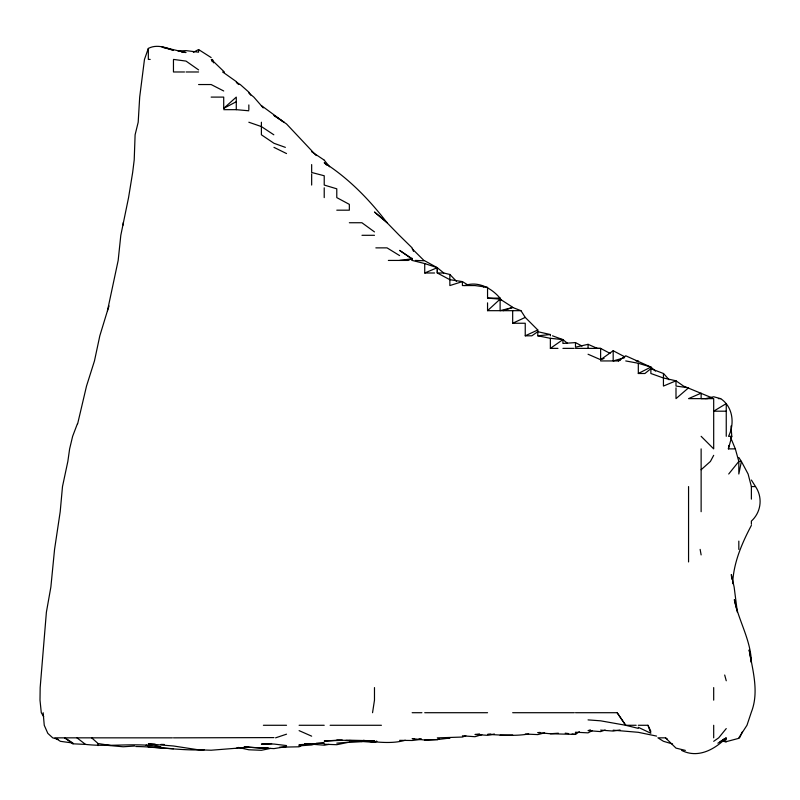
<?xml version="1.0" encoding="UTF-8"?>
<svg xmlns="http://www.w3.org/2000/svg" width="800" height="800" viewBox="0 0 800 800"><rect width="100%" height="100%" fill="white"/><g stroke="black" fill="none" stroke-linecap="round" stroke-linejoin="round"><path stroke-width="1.2" d="M732.64 583.65C733.48 562.89 741.8 543.5 751.38 525.39M738.82 457.51L741.4 461.44L738.82 474.01L738.82 461.44L735.33 448.88L728.4 448.88L728.87 445.45M372.55 712.71L374.48 700.15L374.48 687.59M181.45 52.08L186.02 52.52L162.04 47.11L173.46 50.33C165.65 47.27 156.33 44.14 148.33 48.43L144.47 59.41L139.69 97.1L138.19 122.23L135.11 134.79L134.21 159.92L132.66 172.48L128.56 197.61L120.81 235.3L118.17 260.43L107.48 310.68L99.82 335.81L94.46 360.94L86.52 386.06L77.66 423.75M728.4 448.88L731.79 436.32L730.99 426.04M107.45 310.68L109.05 305.95M77.4 423.75L72.63 436.32L69.63 448.88L67.84 461.44L62.49 486.57L60.2 511.7L54.56 549.39L50.86 587.08L46.39 612.21L40.17 687.59L40 700.15L41.29 712.71L43.67 716.64M742.51 731.56L739.6 737.84L738.82 737.84L746.97 725.28L751.38 712.07C759.26 691.91 752.65 670.33 749.17 649.9L751.38 662.46C750.94 640.1 738.68 621.04 734.35 599.64L737.36 612.21L734.14 587.08L731.33 574.52L731.73 579.08M713.69 455.33L710.42 461.44L701.13 469.74M728.71 474.01L738.82 461.44L741.4 461.44L748.1 474.01L751.38 486.57L751.38 499.13M726.25 728.58L718.69 737.84L713.69 741.31M487.55 302.86L487.55 310.68L500.11 299.13L500.02 298.12C491.42 288.01 478.09 280.82 464.73 285.56M211.15 97.1L223.71 97.1L223.71 108.37L236.28 97.1L236.28 109.67L248.84 110.79M579.36 731.65L575.49 734.42L550.36 733.75L537.8 732.62L540.08 732.4M624.7 356.79L613.18 350.74L600.62 359.71L588.06 354.24M600.62 360.94L618.45 360.94L625.74 355.8L650.87 367.08L655.5 371.09M503.26 310.68L512.67 307.47L520.95 310.68L525.24 317.41L537.8 329.98L537.8 335.81L550.36 338.31L550.36 348.37L562.93 339.61L567.43 343.26M719.97 741.72L726.25 737.84C714.62 749.56 697.94 758.73 681.62 750.4M717.88 743.18L726.25 738.37L723.97 738.97M302.24 745.03L299.1 746.8L279.68 747.19M193.35 52.32L198.59 49.54L211.15 57.56M223.71 108.37L236.28 101.71M592.24 730.69L588.06 732.85L575.49 732.22L575.49 734.42L572.06 734M625.74 360.94L638.31 363.26L638.31 373.5L650.87 367.08L650.87 373.5L663.44 377.99L676 380.81L683.49 386.06L712.55 398.07M618.45 360.94L620.53 359.91M512.67 310.68L512.67 323.25L525.24 317.41M512.67 323.25L525.24 323.25L525.24 335.81L537.8 329.98M364.03 740.72L361.91 741.68L349.35 742.39M388.36 260.43L408.29 260.43L412.16 258.29L412.16 260.43L424.73 263.56L424.73 272.99L437.29 267.7L443.73 272.99L449.86 274.48L456.45 281.3M424.73 740.04L437.29 739.59L439.42 738.72L437.29 739.59L424.73 740.04L412.16 738.62L414.45 738.68M376.74 741.46L374.48 742.37L345.92 740.39L374.48 740.69L336.78 740.23L324.22 741.07L342.49 740.3L336.78 740.15M364.03 740.24L361.91 741.04L349.35 740.49M236.28 748.29L238.56 747.44M604.05 358.43L600.62 359.71L600.62 348.4L594.96 348.37M465.84 735.79L462.42 737.04L437.29 737.88M376.74 741.09L374.48 741.9L361.91 740.74L349.35 740.62M605.19 730.01L600.62 731.61L588.06 730.62L590.34 729.85M275.59 737.84L286.53 734.18M528.66 733.98C515.29 736.36 501.15 734.97 487.55 734.42L490.97 734.01M481.83 734.67L474.98 736.71L462.42 735.82M624.6 357.67L613.18 360.94L613.18 350.74M315.09 744.02L311.66 744.97L299.1 745.86M512.67 307.47L500.11 310.68L500.11 299.13L487.55 298.12L487.55 287.3L474.98 285.56L462.42 285.56L462.42 281.6L449.86 279.69L437.29 272.99L437.29 267.7L424.73 260.79L415.36 260.43M405.31 740.26C391.23 744.29 376.26 741.79 361.91 740.72M738.82 738.33L726.25 741.66L721.69 741.17M544.65 732.86L537.8 734.6L525.24 734.05M705.71 398.63L713.69 396.77L720.64 398.63C733.01 406.74 734.86 423.77 728.54 436.32L731.79 436.32M597.26 348.37L588.06 344.33L575.49 347.17L575.49 342.6L562.93 343.44L562.93 339.61L552.48 335.81M270.54 748.4L261.4 750.29L248.84 749.78L238.56 747.51M494.4 734.01L487.55 735.31L474.98 734.5L479.55 733.94M328.79 744.42L324.22 745.2L311.66 744.19M620.03 729.95L613.18 731.07L600.62 730.12M286.53 746.58L273.97 748.61L244.27 746.99M722.83 740.24L726.25 739.7L722.83 739.86M299.1 745.18L310.52 743.63L304.81 744.21M399.6 260.43L412.16 258.77L412.16 260.43M437.29 739.59L449.86 738.04M421.3 739.39L412.16 740.49L399.6 740.35M302.52 744.46L299.1 744.83L324.22 743.01L316.23 743.3M537.8 335.81L550.36 334.53L550.36 335.81M76.97 737.84L85.52 744.4C110.61 747.22 135.79 742.35 160.9 746.83L155.19 746.03M204.3 749.76C181.45 750.85 158.64 746.74 135.77 746.52M336.78 743.14L349.35 742.14L336.78 744.7L324.22 744.25M550.36 733.75L558.36 733.2M134.63 746.03L123.2 746.77L104.93 745.14M178.03 51.05L186.02 50.61L198.59 52.19L198.59 49.54M304.81 743.84L309.38 743.59M271.68 743.57L261.4 744.11L273.97 744.05L286.53 745.57M268.26 747.9L261.4 748.15L244.27 746.85M273.97 737.6L173.46 737.84M500.11 735.22L512.67 735.04M707.98 398.59L701.13 398.63L701.13 393.14L688.56 398.63L713.69 398.63L713.69 448.88L701.13 436.32M150.18 59.41L148.33 59.41L148.33 48.43M184.49 71.98L173.46 71.98L173.46 59.94M186.02 71.98L198.59 71.98M224.18 71.98L222.72 71.98L236.28 81.59L238.85 84.54L236.28 82.24L240.26 84.54L248.84 92.14L250.75 95.12M198.59 84.54L211.15 84.54L223.71 90.99M223.71 109.67L236.28 109.67M336.78 210.18L349.35 210.18L349.35 204.37L336.78 197.61L336.78 188.82L324.22 185.05L324.22 175.76L311.66 172.48L311.66 164.58M349.35 222.74L361.91 222.74L374.48 231.91M361.98 235.3L374.48 235.3M375.85 247.87L387.04 247.87L399.6 255.58M424.73 272.99L434.56 272.99M437.29 272.99L443.73 272.99M487.55 298.12L500.02 298.12M487.55 310.68L520.95 310.68M525.24 335.81L531.83 335.81L537.8 331.7L550.36 334.53M550.36 348.37L557.96 348.37M562.93 348.37L574.17 348.37M575.49 348.37L600.62 348.4L610.04 353.38M636.1 360.94L638.31 360.94M638.31 373.5L644.92 373.5L650.87 368.68L663.44 373.5L663.44 386.06L676 380.81L676 386.06L688.56 387.82L676 398.63L676 387.86M718.36 398.63L720.64 398.63M726.25 411.19L713.69 411.19L726.25 403.61L726.25 436.32M751.38 486.57L755.52 486.57A26.46 26.46 0 0 1 751.38 521.09L751.38 524.26M412.16 712.71L421.9 712.71M424.73 712.71L487.55 712.71M512.67 712.71L574.35 712.71M575.49 712.71L617.14 712.71L625.74 725.28L636.18 725.28M263.39 725.28L286.53 725.28M299.1 725.28L324.22 725.28M330.13 725.28L381.42 725.28M638.31 725.28L647.97 725.28L650.87 731.38M172.39 737.84L54.95 737.84L60.39 741.32L72.95 743.04L72.95 743.81L85.52 744.4M448.19 737.84L449.86 737.84M667.4 739.14L665.5 737.84L657.91 737.84L663.44 741.28L672.57 743.99M160.9 744.41L164.32 744.48M419.02 738.81L421.3 738.87M155.19 744.2L148.33 743.95L173.46 745.99L198.59 749.84L211.15 750.22L248.84 747.25L245.41 746.75M148.33 747.12L173.46 748.74M613.18 730.18L638.31 732.31L656.58 736.09M588.06 719.89L600.62 720.82L625.74 725.28M550.36 338.31L562.93 339.61M565.21 733.17L568.64 733.58M173.46 59.41L186.02 61.09L198.59 69.9M91.65 737.84L98.08 743.53L110.64 745.49M638.31 728.39L625.63 725.28L617.14 712.71M685.34 750.4L676 748.12L665.5 737.84M58.19 739.34L52.71 737.84L47.82 733.36L44.25 725.28L43.15 712.71M638.31 363.26L650.87 367.08M424.73 263.56L437.29 267.7L437.36 272.99M248.84 122.23L261.4 126.57L273.82 134.79M285.36 147.36L273.97 143.29L261.4 134.79L261.4 122.23M299.1 730.63L311.66 736.17M638.31 727.33L650.87 733.27L647.97 725.28M273.97 147.36L286.53 153.56M575.49 342.6L582.04 346.06M467.89 284.99L462.42 281.6L449.86 285.56L449.86 274.48M71.92 742.39L64.72 737.84L72.95 743.81M500.11 299.13L512.67 307.23M311.66 151.72L323.95 159.92M412.16 258.77L399.6 250.39L412.16 259.11M261.4 105.57L284.01 122.23L273.97 115.45L286.53 123.95L316.26 155.57M248.84 93.05L253.82 97.1L263.26 107.92M481.95 285.56L483.82 287.1M387.04 222.46L374.48 212.02L387.04 222.74L399.29 235.3M399.6 235.59L412.12 247.87L413.51 251.34M326.7 165.17L324.22 162.73C348.79 178.47 369.41 199.66 387.04 222.74M412.16 248.77L423.9 260.43M663.54 373.5L669.1 379.78M324.22 160.15L329.55 166.79M500.11 298.3L501.42 300.21M751.38 480.05L755.52 486.57M730.6 437.46L735.33 448.88M212.24 61.7L211.3 59.41L223.71 71.36L223.71 72.54M212.5 59.41L213.58 62.84M724.69 675.02L726.25 680.77M700.14 549.39L701.13 554.91M738.82 541.11L738.82 549.39M713.69 687.59L713.69 700.15M713.69 725.28L713.69 737.84M701.13 448.88L701.13 511.7M688.56 486.57L688.56 561.95M588.06 344.33L588.06 348.37M324.22 187.79L324.22 197.61M311.66 173.89L311.66 185.05M248.84 104.93L248.84 109.67M123.2 222.74L123.2 225.02M98.08 743.53L98.08 745.6M726.25 741.66L722.83 741.24L726.25 741.66M148.33 745.69L146.05 745.29L148.33 745.69"/></g></svg>
